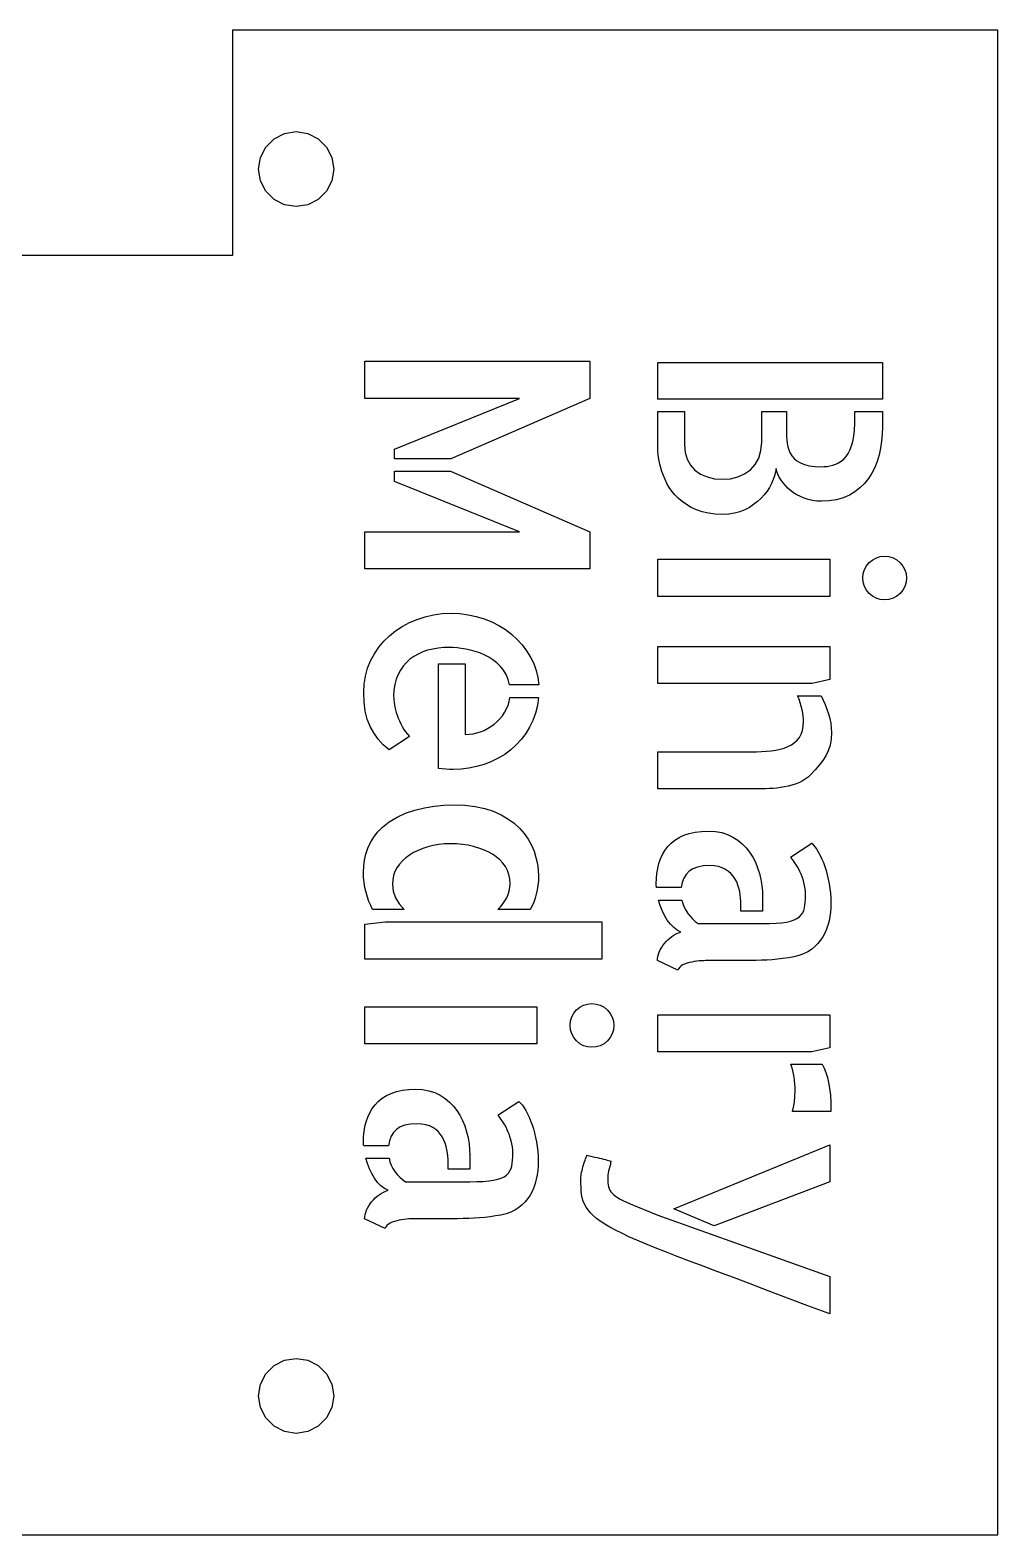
# Model space of a CAD drawing. Header units: metres. Extents: x -3 to 88.6, y -3 to 57.1.
# Drawn here: x 49.9 to 88.6, y -3 to 57.1 of the extents above; entities that cross this region are included whole.
import ezdxf

# ---------------------------------------------------------------- set-up
doc = ezdxf.new("R2010")
doc.units = ezdxf.units.M

msp = doc.modelspace()

# ---------------------------------------------------------------- linework, layer by layer
for p, q in [((88.598, 57.102), (58, 57.102)), ((58, 57.102), (58, 48.102)), ((88.598, -3), (88.598, 57.102)), ((59.6693, 52.7645), (60.0875, 52.9776)), ((60.0875, 52.9776), (60.551, 53.051)), ((60.551, 53.051), (61.0145, 52.9776)), ((61.0145, 52.9776), (61.4327, 52.7645)), ((59.1244, 52.0145), (59.3375, 52.4327)), ((59.3375, 52.4327), (59.6693, 52.7645)), ((61.4327, 52.7645), (61.7645, 52.4327)), ((61.7645, 52.4327), (61.9776, 52.0145)), ((59.051, 51.551), (59.1244, 52.0145)), ((61.9776, 52.0145), (62.051, 51.551)), ((59.1244, 51.0875), (59.051, 51.551)), ((59.3375, 50.6693), (59.1244, 51.0875)), ((61.9776, 51.0875), (61.7645, 50.6693)), ((62.051, 51.551), (61.9776, 51.0875)), ((59.6693, 50.3375), (59.3375, 50.6693)), ((61.7645, 50.6693), (61.4327, 50.3375)), ((60.0875, 50.1244), (59.6693, 50.3375)), ((60.551, 50.051), (60.0875, 50.1244)), ((61.0145, 50.1244), (60.551, 50.051)), ((61.4327, 50.3375), (61.0145, 50.1244)), ((58, 48.102), (5.55099, 48.102)), ((63.3, 42.392), (63.3, 43.879)), ((63.3, 43.879), (72.282, 43.879)), ((72.282, 43.879), (72.282, 42.392)), ((75, 42.367), (75, 43.83)), ((75, 43.83), (83.982, 43.83)), ((83.982, 43.83), (83.982, 42.367)), ((69.479, 42.392), (63.3, 42.392)), ((64.482, 40.369), (69.479, 42.392)), ((72.282, 42.392), (66.737, 39.979)), ((83.982, 42.367), (75, 42.367)), ((75, 40.454), (75, 41.868)), ((75, 41.868), (76.073, 41.868)), ((76.073, 41.868), (76.073, 40.539)), ((79.156, 40.649), (79.156, 41.868)), ((79.156, 41.868), (80.143, 41.868)), ((80.143, 41.868), (80.143, 41.283)), ((82.873, 41.392), (82.873, 41.868)), ((82.873, 41.868), (83.982, 41.868)), ((83.982, 41.868), (83.982, 41.246)), ((80.143, 41.283), (80.1437, 41.1483)), ((80.1437, 41.1483), (80.146, 41.012)), ((80.146, 41.012), (80.1497, 40.8743)), ((80.1497, 40.8743), (80.155, 40.735)), ((82.8044, 40.6752), (82.8425, 40.8868)), ((82.8425, 40.8868), (82.8654, 41.1257)), ((82.8654, 41.1257), (82.873, 41.392)), ((83.9736, 40.9618), (83.9485, 40.6823)), ((83.982, 41.246), (83.9736, 40.9618)), ((64.482, 39.979), (64.482, 40.369)), ((75.0011, 40.4076), (75, 40.454)), ((75.0045, 40.3415), (75.0011, 40.4076)), ((75.0101, 40.2556), (75.0045, 40.3415)), ((76.073, 40.539), (76.0989, 40.2336)), ((79.0432, 40.0063), (79.1278, 40.3056)), ((79.1278, 40.3056), (79.156, 40.649)), ((80.155, 40.735), (80.1682, 40.5969)), ((80.1682, 40.5969), (80.195, 40.4635)), ((80.195, 40.4635), (80.2352, 40.3349)), ((80.2352, 40.3349), (80.289, 40.211)), ((82.6107, 40.189), (82.6854, 40.33)), ((82.6854, 40.33), (82.751, 40.491)), ((82.751, 40.491), (82.8044, 40.6752)), ((83.9066, 40.4073), (83.848, 40.137)), ((83.9485, 40.6823), (83.9066, 40.4073)), ((66.737, 39.979), (64.482, 39.979)), ((75.018, 40.15), (75.0101, 40.2556)), ((75.0316, 40.0299), (75.018, 40.15)), ((75.0535, 39.9015), (75.0316, 40.0299)), ((75.0836, 39.7649), (75.0535, 39.9015)), ((75.122, 39.62), (75.0836, 39.7649)), ((76.0989, 40.2336), (76.1765, 39.9633)), ((76.1765, 39.9633), (76.3059, 39.7281)), ((76.3059, 39.7281), (76.487, 39.528)), ((78.705, 39.54), (78.9023, 39.7511)), ((78.9023, 39.7511), (79.0432, 40.0063)), ((80.289, 40.211), (80.3606, 40.0948)), ((80.3606, 40.0948), (80.4535, 39.99)), ((80.4535, 39.99), (80.5676, 39.8968)), ((80.5676, 39.8968), (80.703, 39.815)), ((80.703, 39.815), (80.8655, 39.7481)), ((80.8655, 39.7481), (81.06, 39.7003)), ((81.06, 39.7003), (81.2865, 39.6716)), ((81.2865, 39.6716), (81.545, 39.662)), ((81.6556, 39.6658), (81.7685, 39.6773)), ((81.7685, 39.6773), (81.8836, 39.6963)), ((81.8836, 39.6963), (82.001, 39.723)), ((82.001, 39.723), (82.1173, 39.7611)), ((82.1173, 39.7611), (82.2282, 39.8145)), ((82.2282, 39.8145), (82.3338, 39.8831)), ((82.3338, 39.8831), (82.434, 39.967)), ((82.434, 39.967), (82.5269, 40.068)), ((82.5269, 40.068), (82.6107, 40.189)), ((83.7711, 39.8766), (83.6742, 39.6315)), ((83.848, 40.137), (83.7711, 39.8766)), ((64.482, 39.077), (64.482, 39.479)), ((64.482, 39.479), (66.713, 39.479)), ((69.479, 37.066), (64.482, 39.077)), ((66.713, 39.479), (72.282, 37.066)), ((75.1694, 39.469), (75.122, 39.62)), ((75.2267, 39.315), (75.1694, 39.469)), ((75.2939, 39.158), (75.2267, 39.315)), ((75.371, 38.998), (75.2939, 39.158)), ((76.487, 39.528), (76.7115, 39.3679)), ((76.7115, 39.3679), (76.9712, 39.2535)), ((76.9712, 39.2535), (77.2661, 39.1849)), ((77.2661, 39.1849), (77.596, 39.162)), ((77.596, 39.162), (77.912, 39.1856)), ((77.912, 39.1856), (78.2022, 39.2565)), ((78.2022, 39.2565), (78.4666, 39.3746)), ((78.4666, 39.3746), (78.705, 39.54)), ((79.6122, 39.1478), (79.546, 38.992)), ((79.6647, 39.2993), (79.6122, 39.1478)), ((79.7037, 39.4463), (79.6647, 39.2993)), ((79.729, 39.589), (79.7037, 39.4463)), ((79.7599, 39.478), (79.729, 39.589)), ((79.8037, 39.3648), (79.7599, 39.478)), ((79.8604, 39.2495), (79.8037, 39.3648)), ((79.93, 39.132), (79.8604, 39.2495)), ((80.0109, 39.0164), (79.93, 39.132)), ((81.545, 39.662), (81.6556, 39.6658)), ((83.421, 39.187), (83.2639, 38.9903)), ((83.5576, 39.4016), (83.421, 39.187)), ((83.6742, 39.6315), (83.5576, 39.4016)), ((75.4611, 38.8396), (75.371, 38.998)), ((75.5662, 38.6873), (75.4611, 38.8396)), ((75.6866, 38.5411), (75.5662, 38.6873)), ((75.822, 38.401), (75.6866, 38.5411)), ((79.2578, 38.5407), (79.131, 38.401)), ((79.3692, 38.6858), (79.2578, 38.5407)), ((79.4653, 38.8362), (79.3692, 38.6858)), ((79.546, 38.992), (79.4653, 38.8362)), ((80.1017, 38.9078), (80.0109, 39.0164)), ((80.2024, 38.8059), (80.1017, 38.9078)), ((80.313, 38.711), (80.2024, 38.8059)), ((80.4339, 38.6234), (80.313, 38.711)), ((80.5647, 38.5435), (80.4339, 38.6234)), ((80.7054, 38.4714), (80.5647, 38.5435)), ((80.856, 38.407), (80.7054, 38.4714)), ((82.66, 38.529), (82.4144, 38.4223)), ((82.8834, 38.6613), (82.66, 38.529)), ((83.0847, 38.815), (82.8834, 38.6613)), ((83.2639, 38.9903), (83.0847, 38.815)), ((75.975, 38.2693), (75.822, 38.401)), ((76.147, 38.1493), (75.975, 38.2693)), ((76.338, 38.0408), (76.147, 38.1493)), ((76.548, 37.944), (76.338, 38.0408)), ((76.7781, 37.864), (76.548, 37.944)), ((78.479, 37.944), (78.2802, 37.864)), ((78.6637, 38.0408), (78.479, 37.944)), ((78.834, 38.1493), (78.6637, 38.0408)), ((78.9897, 38.2693), (78.834, 38.1493)), ((79.131, 38.401), (78.9897, 38.2693)), ((81.0157, 38.3536), (80.856, 38.407)), ((81.1837, 38.3155), (81.0157, 38.3536)), ((81.3602, 38.2926), (81.1837, 38.3155)), ((81.545, 38.285), (81.3602, 38.2926)), ((81.8569, 38.3003), (81.545, 38.285)), ((82.1467, 38.346), (81.8569, 38.3003)), ((82.4144, 38.4223), (82.1467, 38.346)), ((77.0295, 37.8068), (76.7781, 37.864)), ((77.3021, 37.7724), (77.0295, 37.8068)), ((77.596, 37.761), (77.3021, 37.7724)), ((77.8387, 37.7724), (77.596, 37.761)), ((78.0667, 37.8068), (77.8387, 37.7724)), ((78.2802, 37.864), (78.0667, 37.8068)), ((63.3, 35.579), (63.3, 37.066)), ((63.3, 37.066), (69.479, 37.066)), ((72.282, 37.066), (72.282, 35.579)), ((83.7385, 36.0245), (83.8971, 36.0714)), ((83.8971, 36.0714), (84.068, 36.087)), ((84.068, 36.087), (84.2437, 36.071)), ((84.2437, 36.071), (84.4057, 36.023)), ((72.282, 35.579), (63.3, 35.579)), ((75, 34.478), (75, 35.965)), ((75, 35.965), (81.874, 35.965)), ((81.874, 35.965), (81.874, 34.478)), ((83.218, 35.3973), (83.266, 35.5582)), ((83.266, 35.5582), (83.346, 35.7048)), ((83.346, 35.7048), (83.458, 35.837)), ((83.458, 35.837), (83.5921, 35.9464)), ((83.5921, 35.9464), (83.7385, 36.0245)), ((84.4057, 36.023), (84.5542, 35.943)), ((84.5542, 35.943), (84.689, 35.831)), ((84.689, 35.831), (84.801, 35.6969)), ((84.801, 35.6969), (84.881, 35.5507)), ((84.881, 35.5507), (84.929, 35.3924)), ((83.202, 35.222), (83.218, 35.3973)), ((83.2176, 35.0459), (83.202, 35.222)), ((83.2645, 34.8835), (83.2176, 35.0459)), ((83.3426, 34.7349), (83.2645, 34.8835)), ((84.881, 34.8835), (84.801, 34.7349)), ((84.929, 35.0459), (84.881, 34.8835)), ((84.929, 35.3924), (84.945, 35.222)), ((84.945, 35.222), (84.929, 35.0459)), ((81.874, 34.478), (75, 34.478)), ((83.452, 34.6), (83.3426, 34.7349)), ((83.5842, 34.488), (83.452, 34.6)), ((83.731, 34.408), (83.5842, 34.488)), ((83.8922, 34.36), (83.731, 34.408)), ((84.068, 34.344), (83.8922, 34.36)), ((84.2437, 34.36), (84.068, 34.344)), ((84.4057, 34.408), (84.2437, 34.36)), ((84.5542, 34.488), (84.4057, 34.408)), ((84.689, 34.6), (84.5542, 34.488)), ((84.801, 34.7349), (84.689, 34.6)), ((65.384, 33.5675), (65.7071, 33.6738)), ((65.7071, 33.6738), (66.0423, 33.7497)), ((66.0423, 33.7497), (66.3896, 33.7953)), ((66.3896, 33.7953), (66.749, 33.8105)), ((66.749, 33.8105), (67.0919, 33.7964)), ((67.0919, 33.7964), (67.4255, 33.7542)), ((67.4255, 33.7542), (67.7499, 33.6839)), ((67.7499, 33.6839), (68.065, 33.5855)), ((64.275, 32.9095), (64.5224, 33.1059)), ((64.5224, 33.1059), (64.7897, 33.281)), ((64.7897, 33.281), (65.0769, 33.4349)), ((65.0769, 33.4349), (65.384, 33.5675)), ((68.065, 33.5855), (68.3664, 33.4627)), ((68.3664, 33.4627), (68.6487, 33.3192)), ((68.6487, 33.3192), (68.9119, 33.1552)), ((68.9119, 33.1552), (69.156, 32.9705)), ((63.85, 32.452), (64.05, 32.6914)), ((64.05, 32.6914), (64.275, 32.9095)), ((69.156, 32.9705), (69.3794, 32.7675)), ((69.3794, 32.7675), (69.5807, 32.5485)), ((69.5807, 32.5485), (69.7599, 32.3135)), ((75, 31.0092), (75, 32.4842)), ((75, 32.4842), (81.874, 32.4842)), ((81.874, 32.4842), (81.874, 31.1682)), ((63.4051, 31.6117), (63.525, 31.9095)), ((63.525, 31.9095), (63.675, 32.1914)), ((63.675, 32.1914), (63.85, 32.452)), ((65.097, 31.9705), (64.9556, 31.8413)), ((65.2533, 32.0845), (65.097, 31.9705)), ((65.4232, 32.1825), (65.2533, 32.0845)), ((65.6068, 32.2645), (65.4232, 32.1825)), ((65.804, 32.3305), (65.6068, 32.2645)), ((66.0126, 32.3808), (65.804, 32.3305)), ((66.2295, 32.4167), (66.0126, 32.3808)), ((66.4546, 32.4383), (66.2295, 32.4167)), ((66.688, 32.4455), (66.4546, 32.4383)), ((66.8289, 32.4413), (66.688, 32.4455)), ((66.9835, 32.4287), (66.8289, 32.4413)), ((67.1519, 32.4078), (66.9835, 32.4287)), ((67.334, 32.3785), (67.1519, 32.4078)), ((67.5218, 32.3389), (67.334, 32.3785)), ((67.7072, 32.2872), (67.5218, 32.3389)), ((67.8903, 32.2234), (67.7072, 32.2872)), ((68.071, 32.1475), (67.8903, 32.2234)), ((68.246, 32.0571), (68.071, 32.1475)), ((68.411, 31.9507), (68.246, 32.0571)), ((68.566, 31.8286), (68.411, 31.9507)), ((69.7599, 32.3135), (69.917, 32.0625)), ((69.917, 32.0625), (70.0475, 31.7985)), ((63.2681, 30.9842), (63.3195, 31.3032)), ((63.3195, 31.3032), (63.4051, 31.6117)), ((64.622, 31.3675), (64.545, 31.178)), ((64.7181, 31.5398), (64.622, 31.3675)), ((64.8292, 31.6977), (64.7181, 31.5398)), ((64.9556, 31.8413), (64.8292, 31.6977)), ((66.237, 27.6075), (66.237, 31.7875)), ((66.237, 31.7875), (67.31, 31.7875)), ((67.31, 31.7875), (67.31, 28.9725)), ((68.711, 31.6905), (68.566, 31.8286)), ((68.8392, 31.5341), (68.711, 31.6905)), ((68.943, 31.358), (68.8392, 31.5341)), ((69.0222, 31.1621), (68.943, 31.358)), ((70.0475, 31.7985), (70.146, 31.5245)), ((70.146, 31.5245), (70.2125, 31.2405)), ((63.251, 30.6545), (63.2681, 30.9842)), ((63.267, 30.2583), (63.251, 30.6545)), ((64.457, 30.742), (64.446, 30.4955)), ((64.49, 30.9695), (64.457, 30.742)), ((64.545, 31.178), (64.49, 30.9695)), ((69.077, 30.9465), (69.0222, 31.1621)), ((70.247, 30.9465), (69.077, 30.9465)), ((70.2125, 31.2405), (70.247, 30.9465)), ((81.179, 31.0092), (75, 31.0092)), ((81.874, 31.1682), (81.179, 31.0092)), ((63.315, 29.8987), (63.267, 30.2583)), ((64.446, 30.4955), (64.4479, 30.4243)), ((64.4479, 30.4243), (64.4535, 30.3447)), ((64.4535, 30.3447), (64.4629, 30.2568)), ((64.4629, 30.2568), (64.476, 30.1605)), ((64.476, 30.1605), (64.4945, 30.0585)), ((64.4945, 30.0585), (64.519, 29.9535)), ((68.9591, 29.9883), (69.0192, 30.1337)), ((69.0192, 30.1337), (69.0626, 30.2868)), ((69.0626, 30.2868), (69.089, 30.4475)), ((69.089, 30.4475), (70.235, 30.4475)), ((70.19, 30.1265), (70.116, 29.8215)), ((70.235, 30.4475), (70.19, 30.1265)), ((80.6508, 30.3741), (80.594, 30.5092)), ((80.594, 30.5092), (81.533, 30.5092)), ((80.6992, 30.2367), (80.6508, 30.3741)), ((80.7393, 30.0971), (80.6992, 30.2367)), ((80.771, 29.9552), (80.7393, 30.0971)), ((81.533, 30.5092), (81.615, 30.3414)), ((81.615, 30.3414), (81.691, 30.1667)), ((81.691, 30.1667), (81.761, 29.9854)), ((63.395, 29.5758), (63.315, 29.8987)), ((63.507, 29.2895), (63.395, 29.5758)), ((64.519, 29.9535), (64.5495, 29.8455)), ((64.5495, 29.8455), (64.586, 29.7345)), ((64.586, 29.7345), (64.6282, 29.6216)), ((64.6282, 29.6216), (64.6758, 29.5087)), ((64.6758, 29.5087), (64.7287, 29.396)), ((68.461, 29.3805), (68.5811, 29.4852)), ((68.5811, 29.4852), (68.6912, 29.5985)), ((68.6912, 29.5985), (68.7916, 29.7202)), ((68.7916, 29.7202), (68.882, 29.8505)), ((68.882, 29.8505), (68.9591, 29.9883)), ((70.013, 29.5325), (69.881, 29.2595)), ((70.116, 29.8215), (70.013, 29.5325)), ((80.7951, 29.8194), (80.771, 29.9552)), ((80.8122, 29.698), (80.7951, 29.8194)), ((80.8226, 29.5909), (80.8122, 29.698)), ((80.8157, 29.3026), (80.826, 29.4982)), ((80.826, 29.4982), (80.8226, 29.5909)), ((81.761, 29.9854), (81.825, 29.7972)), ((81.825, 29.7972), (81.8784, 29.6064)), ((81.8784, 29.6064), (81.9165, 29.4177)), ((63.6502, 29.0298), (63.507, 29.2895)), ((63.824, 28.7867), (63.6502, 29.0298)), ((65.079, 28.8875), (64.263, 28.3505)), ((64.7287, 29.396), (64.787, 29.2835)), ((64.787, 29.2835), (64.851, 29.174)), ((64.851, 29.174), (64.921, 29.0715)), ((64.921, 29.0715), (64.997, 28.976)), ((64.997, 28.976), (65.079, 28.8875)), ((67.31, 28.9725), (67.4669, 28.979)), ((67.4669, 28.979), (67.6207, 28.9985)), ((67.6207, 28.9985), (67.7714, 29.031)), ((67.7714, 29.031), (67.919, 29.0765)), ((67.919, 29.0765), (68.0627, 29.1341)), ((68.0627, 29.1341), (68.201, 29.204)), ((68.201, 29.204), (68.3337, 29.2861)), ((68.3337, 29.2861), (68.461, 29.3805)), ((69.7243, 29.0036), (69.5462, 28.767)), ((69.881, 29.2595), (69.7243, 29.0036)), ((80.5709, 28.7424), (80.661, 28.8522)), ((80.661, 28.8522), (80.7332, 28.9796)), ((80.7332, 28.9796), (80.7847, 29.1297)), ((80.7847, 29.1297), (80.8157, 29.3026)), ((81.9165, 29.4177), (81.9394, 29.2314)), ((81.947, 29.0472), (81.9329, 28.7839)), ((81.9394, 29.2314), (81.947, 29.0472)), ((64.0282, 28.5603), (63.824, 28.7867)), ((64.263, 28.3505), (64.0282, 28.5603)), ((69.126, 28.3515), (68.8861, 28.1736)), ((69.3468, 28.5496), (69.126, 28.3515)), ((69.5462, 28.767), (69.3468, 28.5496)), ((75, 26.7922), (75, 28.2792)), ((75, 28.2792), (78.742, 28.2792)), ((78.742, 28.2792), (78.9467, 28.2815)), ((78.9467, 28.2815), (79.147, 28.2885)), ((79.147, 28.2885), (79.3427, 28.3)), ((79.3427, 28.3), (79.534, 28.3162)), ((79.534, 28.3162), (79.7176, 28.3404)), ((79.7176, 28.3404), (79.8905, 28.3767)), ((79.8905, 28.3767), (80.0526, 28.4254)), ((80.0526, 28.4254), (80.204, 28.4862)), ((80.204, 28.4862), (80.3424, 28.5594)), ((80.3424, 28.5594), (80.4647, 28.6447)), ((80.4647, 28.6447), (80.5709, 28.7424)), ((81.8199, 28.3209), (81.721, 28.1212)), ((81.8905, 28.5417), (81.8199, 28.3209)), ((81.9329, 28.7839), (81.8905, 28.5417)), ((67.7634, 27.6841), (67.4557, 27.621)), ((68.065, 27.7725), (67.7634, 27.6841)), ((68.3556, 27.884), (68.065, 27.7725)), ((68.6292, 28.0177), (68.3556, 27.884)), ((68.8861, 28.1736), (68.6292, 28.0177)), ((81.4577, 27.7432), (81.2974, 27.5542)), ((81.5989, 27.9322), (81.4577, 27.7432)), ((81.721, 28.1212), (81.5989, 27.9322)), ((66.3834, 27.5913), (66.237, 27.6075)), ((66.5297, 27.5797), (66.3834, 27.5913)), ((66.6759, 27.5728), (66.5297, 27.5797)), ((66.822, 27.5705), (66.6759, 27.5728)), ((67.1419, 27.5831), (66.822, 27.5705)), ((67.4557, 27.621), (67.1419, 27.5831)), ((80.7698, 27.1059), (80.637, 27.0422)), ((80.8942, 27.181), (80.7698, 27.1059)), ((81.0103, 27.2674), (80.8942, 27.181)), ((81.118, 27.3652), (81.0103, 27.2674)), ((81.2974, 27.5542), (81.118, 27.3652)), ((78.863, 26.7922), (75, 26.7922)), ((79.0102, 26.793), (78.863, 26.7922)), ((79.1587, 26.7955), (79.0102, 26.793)), ((79.3087, 26.7995), (79.1587, 26.7955)), ((79.46, 26.8052), (79.3087, 26.7995)), ((79.6121, 26.8139), (79.46, 26.8052)), ((79.7635, 26.828), (79.6121, 26.8139)), ((79.9141, 26.8474), (79.7635, 26.828)), ((80.064, 26.8722), (79.9141, 26.8474)), ((80.2119, 26.9031), (80.064, 26.8722)), ((80.3567, 26.9417), (80.2119, 26.9031)), ((80.4984, 26.9881), (80.3567, 26.9417)), ((80.637, 27.0422), (80.4984, 26.9881)), ((64.9216, 25.8203), (65.293, 25.9454)), ((65.293, 25.9454), (65.6796, 26.0413)), ((65.6796, 26.0413), (66.0652, 26.1097)), ((66.0652, 26.1097), (66.4501, 26.1508)), ((66.4501, 26.1508), (66.834, 26.1644)), ((66.834, 26.1644), (67.2904, 26.1481)), ((67.2904, 26.1481), (67.7087, 26.0989)), ((67.7087, 26.0989), (68.0889, 26.0171)), ((68.0889, 26.0171), (68.431, 25.9025)), ((68.431, 25.9025), (68.7387, 25.7619)), ((63.8081, 25.073), (63.995, 25.2625)), ((63.995, 25.2625), (64.2726, 25.4788)), ((64.2726, 25.4788), (64.5815, 25.6647)), ((64.5815, 25.6647), (64.9216, 25.8203)), ((68.7387, 25.7619), (69.016, 25.6024)), ((69.016, 25.6024), (69.2627, 25.424)), ((69.2627, 25.424), (69.479, 25.2264)), ((63.416, 24.4274), (63.5186, 24.6555)), ((63.5186, 24.6555), (63.6492, 24.8707)), ((63.6492, 24.8707), (63.8081, 25.073)), ((69.479, 25.2264), (69.6659, 25.0133)), ((69.6659, 25.0133), (69.8248, 24.7887)), ((69.8248, 24.7887), (69.9554, 24.5528)), ((75.5339, 24.6267), (75.6855, 24.7489)), ((75.6855, 24.7489), (75.8569, 24.8552)), ((75.8569, 24.8552), (76.048, 24.9456)), ((76.048, 24.9456), (76.2604, 25.0174)), ((76.2604, 25.0174), (76.4957, 25.0686)), ((76.4957, 25.0686), (76.7539, 25.0994)), ((76.7539, 25.0994), (77.035, 25.1096)), ((77.035, 25.1096), (77.3059, 25.0947)), ((77.3059, 25.0947), (77.5577, 25.0501)), ((77.5577, 25.0501), (77.7904, 24.9757)), ((77.7904, 24.9757), (78.004, 24.8716)), ((78.004, 24.8716), (78.1993, 24.7443)), ((78.1993, 24.7443), (78.3762, 24.6004)), ((63.2833, 23.9537), (63.3386, 24.1918)), ((63.3386, 24.1918), (63.416, 24.4274)), ((64.9293, 24.0438), (64.7962, 23.9229)), ((65.079, 24.1534), (64.9293, 24.0438)), ((65.2439, 24.2516), (65.079, 24.1534)), ((65.4218, 24.3392), (65.2439, 24.2516)), ((65.6124, 24.4161), (65.4218, 24.3392)), ((65.816, 24.4825), (65.6124, 24.4161)), ((66.0307, 24.5358), (65.816, 24.4825)), ((66.2537, 24.5739), (66.0307, 24.5358)), ((66.4852, 24.5968), (66.2537, 24.5739)), ((66.725, 24.6044), (66.4852, 24.5968)), ((66.9647, 24.5976), (66.725, 24.6044)), ((67.1967, 24.577), (66.9647, 24.5976)), ((67.4212, 24.5426), (67.1967, 24.577)), ((67.638, 24.4944), (67.4212, 24.5426)), ((67.8454, 24.4338), (67.638, 24.4944)), ((68.0405, 24.3617), (67.8454, 24.4338)), ((68.2234, 24.2783), (68.0405, 24.3617)), ((68.394, 24.1834), (68.2234, 24.2783)), ((68.5497, 24.0773), (68.394, 24.1834)), ((68.688, 23.9597), (68.5497, 24.0773)), ((69.9554, 24.5528), (70.058, 24.3055)), ((70.058, 24.3055), (70.1354, 24.0536)), ((70.1354, 24.0536), (70.1908, 23.8042)), ((75.1114, 23.9979), (75.1915, 24.1729)), ((75.1915, 24.1729), (75.2884, 24.3364)), ((75.2884, 24.3364), (75.402, 24.4886)), ((75.402, 24.4886), (75.5339, 24.6267)), ((78.3762, 24.6004), (78.5348, 24.4398)), ((78.5348, 24.4398), (78.675, 24.2626)), ((78.675, 24.2626), (78.7976, 24.0702)), ((78.7976, 24.0702), (78.9035, 23.8649)), ((80.314, 24.0736), (81.155, 24.6216)), ((80.3475, 24.0322), (80.314, 24.0736)), ((81.155, 24.6216), (81.2224, 24.5531)), ((81.2224, 24.5531), (81.2905, 24.4694)), ((81.2905, 24.4694), (81.3594, 24.3706)), ((81.3594, 24.3706), (81.429, 24.2566)), ((81.429, 24.2566), (81.4971, 24.1301)), ((81.4971, 24.1301), (81.5612, 23.9944)), ((63.239, 23.4704), (63.2501, 23.7133)), ((63.2455, 23.2601), (63.239, 23.4704)), ((63.2501, 23.7133), (63.2833, 23.9537)), ((64.4999, 23.4946), (64.4427, 23.3349)), ((64.58, 23.6474), (64.4999, 23.4946)), ((64.6798, 23.7908), (64.58, 23.6474)), ((64.7962, 23.9229), (64.6798, 23.7908)), ((68.8087, 23.8308), (68.688, 23.9597)), ((68.912, 23.6904), (68.8087, 23.8308)), ((68.9947, 23.5386), (68.912, 23.6904)), ((69.0537, 23.3762), (68.9947, 23.5386)), ((70.1908, 23.8042), (70.2239, 23.5571)), ((70.2239, 23.5571), (70.235, 23.3124)), ((74.9663, 23.4199), (75.0003, 23.6177)), ((75.0003, 23.6177), (75.048, 23.8116)), ((75.048, 23.8116), (75.1114, 23.9979)), ((76.255, 23.5066), (76.1347, 23.3815)), ((76.4066, 23.6051), (76.255, 23.5066)), ((76.5932, 23.6754), (76.4066, 23.6051)), ((76.815, 23.7176), (76.5932, 23.6754)), ((77.072, 23.7316), (76.815, 23.7176)), ((77.2582, 23.7221), (77.072, 23.7316)), ((77.427, 23.6936), (77.2582, 23.7221)), ((77.5782, 23.6461), (77.427, 23.6936)), ((77.712, 23.5796), (77.5782, 23.6461)), ((77.8297, 23.4987), (77.712, 23.5796)), ((77.933, 23.4079), (77.8297, 23.4987)), ((78.9035, 23.8649), (78.9926, 23.6467)), ((78.9926, 23.6467), (79.065, 23.4156)), ((80.387, 23.9809), (80.3475, 24.0322)), ((80.4325, 23.9197), (80.387, 23.9809)), ((80.484, 23.8486), (80.4325, 23.9197)), ((80.5378, 23.7691), (80.484, 23.8486)), ((80.5892, 23.6836), (80.5378, 23.7691)), ((80.6383, 23.5921), (80.5892, 23.6836)), ((80.685, 23.4946), (80.6383, 23.5921)), ((80.7294, 23.3918), (80.685, 23.4946)), ((81.5612, 23.9944), (81.6216, 23.8495)), ((81.6216, 23.8495), (81.678, 23.6956)), ((81.678, 23.6956), (81.7303, 23.5337)), ((81.7303, 23.5337), (81.7772, 23.3651)), ((63.2648, 23.0549), (63.2455, 23.2601)), ((63.297, 22.8551), (63.2648, 23.0549)), ((63.342, 22.6604), (63.297, 22.8551)), ((64.4084, 23.1686), (64.397, 22.9954)), ((64.397, 22.9954), (64.4267, 22.7083)), ((64.4427, 23.3349), (64.4084, 23.1686)), ((69.0892, 23.2031), (69.0537, 23.3762)), ((69.0675, 22.7177), (69.0926, 22.8648)), ((69.101, 23.0194), (69.0892, 23.2031)), ((69.0926, 22.8648), (69.101, 23.0194)), ((70.2135, 22.9437), (70.1866, 22.7663)), ((70.2296, 23.1258), (70.2135, 22.9437)), ((70.235, 23.3124), (70.2296, 23.1258)), ((74.939, 23.0126), (74.9458, 23.2182)), ((74.9398, 22.9619), (74.939, 23.0126)), ((74.942, 22.9186), (74.9398, 22.9619)), ((74.9458, 22.8829), (74.942, 22.9186)), ((74.9458, 23.2182), (74.9663, 23.4199)), ((74.951, 22.8546), (74.9458, 22.8829)), ((75.938, 22.8546), (74.951, 22.8546)), ((75.9762, 23.0555), (75.938, 22.8546)), ((76.0417, 23.2311), (75.9762, 23.0555)), ((76.1347, 23.3815), (76.0417, 23.2311)), ((78.0217, 23.3072), (77.933, 23.4079)), ((78.096, 23.1966), (78.0217, 23.3072)), ((78.1576, 23.0784), (78.096, 23.1966)), ((78.2085, 22.9556), (78.1576, 23.0784)), ((78.2486, 22.8284), (78.2085, 22.9556)), ((79.065, 23.4156), (79.121, 23.1769)), ((79.121, 23.1769), (79.161, 22.9369)), ((79.161, 22.9369), (79.185, 22.6954)), ((80.7707, 23.2844), (80.7294, 23.3918)), ((80.8089, 23.1723), (80.7707, 23.2844)), ((80.844, 23.0556), (80.8089, 23.1723)), ((80.8733, 22.9347), (80.844, 23.0556)), ((80.8942, 22.8101), (80.8733, 22.9347)), ((81.7772, 23.3651), (81.8188, 23.1897)), ((81.8188, 23.1897), (81.855, 23.0076)), ((81.855, 23.0076), (81.8847, 22.8197)), ((63.3974, 22.4741), (63.342, 22.6604)), ((63.4597, 22.2992), (63.3974, 22.4741)), ((63.5289, 22.1356), (63.4597, 22.2992)), ((64.4267, 22.7083), (64.5157, 22.4439)), ((64.5157, 22.4439), (64.6642, 22.2023)), ((68.8118, 22.2027), (68.8947, 22.3215)), ((68.8947, 22.3215), (68.967, 22.4464)), ((68.967, 22.4464), (69.0256, 22.5783)), ((69.0256, 22.5783), (69.0675, 22.7177)), ((70.0457, 22.2699), (69.9804, 22.1221)), ((70.1019, 22.4271), (70.0457, 22.2699)), ((70.149, 22.5934), (70.1019, 22.4271)), ((70.1866, 22.7663), (70.149, 22.5934)), ((75.0995, 22.1405), (75.037, 22.3546)), ((75.037, 22.3546), (75.963, 22.3546)), ((75.963, 22.3546), (76.0007, 22.212)), ((78.278, 22.6966), (78.2486, 22.8284)), ((78.2994, 22.5637), (78.278, 22.6966)), ((78.3147, 22.4341), (78.2994, 22.5637)), ((78.3239, 22.3077), (78.3147, 22.4341)), ((78.327, 22.1846), (78.3239, 22.3077)), ((79.185, 22.6954), (79.193, 22.4526)), ((79.193, 22.4526), (79.193, 21.9166)), ((80.8868, 22.1561), (80.9002, 22.2774)), ((80.9068, 22.6817), (80.8942, 22.8101)), ((80.9002, 22.2774), (80.9083, 22.4086)), ((80.911, 22.5496), (80.9068, 22.6817)), ((80.9083, 22.4086), (80.911, 22.5496)), ((81.8847, 22.8197), (81.906, 22.6279)), ((81.906, 22.6279), (81.9187, 22.4322)), ((81.9187, 22.4322), (81.923, 22.2326)), ((63.605, 21.9834), (63.5289, 22.1356)), ((64.872, 21.9834), (63.605, 21.9834)), ((64.6642, 22.2023), (64.872, 21.9834)), ((68.614, 21.9834), (68.7182, 22.09)), ((69.906, 21.9834), (68.614, 21.9834)), ((68.7182, 22.09), (68.8118, 22.2027)), ((69.9804, 22.1221), (69.906, 21.9834)), ((75.1782, 21.9361), (75.0995, 22.1405)), ((75.2731, 21.7415), (75.1782, 21.9361)), ((75.384, 21.5566), (75.2731, 21.7415)), ((76.0007, 22.212), (76.0527, 22.0761)), ((76.0527, 22.0761), (76.1192, 21.947)), ((76.1192, 21.947), (76.2, 21.8246)), ((76.2, 21.8246), (76.2927, 21.7099)), ((76.2927, 21.7099), (76.3937, 21.6036)), ((78.327, 21.9166), (78.327, 22.1846)), ((79.193, 21.9166), (78.327, 21.9166)), ((80.5671, 21.6169), (80.661, 21.6846)), ((80.661, 21.6846), (80.7358, 21.7619)), ((80.7358, 21.7619), (80.7952, 21.8476)), ((80.7952, 21.8476), (80.8393, 21.9419)), ((80.8393, 21.9419), (80.868, 22.0446)), ((80.868, 22.0446), (80.8868, 22.1561)), ((81.8814, 21.6952), (81.849, 21.5206)), ((81.9045, 21.8721), (81.8814, 21.6952)), ((81.9184, 22.0512), (81.9045, 21.8721)), ((81.923, 22.2326), (81.9184, 22.0512)), ((63.3, 21.3984), (64.117, 21.4845)), ((63.3, 19.9975), (63.3, 21.3984)), ((64.117, 21.4845), (72.77, 21.4845)), ((72.77, 21.4845), (72.77, 19.9975)), ((75.5071, 21.3916), (75.384, 21.5566)), ((75.6385, 21.2564), (75.5071, 21.3916)), ((75.7781, 21.1511), (75.6385, 21.2564)), ((75.7385, 21.0009), (75.8304, 21.0417)), ((75.926, 21.0756), (75.7781, 21.1511)), ((75.8304, 21.0417), (75.926, 21.0756)), ((76.3937, 21.6036), (76.5032, 21.5059)), ((76.5032, 21.5059), (76.621, 21.4166)), ((76.621, 21.4166), (79.193, 21.4166)), ((79.193, 21.4166), (79.4762, 21.4204)), ((79.4762, 21.4204), (79.729, 21.4319)), ((79.729, 21.4319), (79.9512, 21.4509)), ((79.9512, 21.4509), (80.143, 21.4776)), ((80.143, 21.4776), (80.3081, 21.5134)), ((80.3081, 21.5134), (80.4495, 21.5599)), ((80.4495, 21.5599), (80.5671, 21.6169)), ((81.7515, 21.1881), (81.6844, 21.0335)), ((81.8064, 21.3505), (81.7515, 21.1881)), ((81.849, 21.5206), (81.8064, 21.3505)), ((75.1013, 20.3649), (75.1492, 20.4509)), ((75.1492, 20.4509), (75.2048, 20.5354)), ((75.2048, 20.5354), (75.268, 20.6186)), ((75.268, 20.6186), (75.3369, 20.6976)), ((75.3369, 20.6976), (75.4095, 20.7706)), ((75.4095, 20.7706), (75.4859, 20.8376)), ((75.4859, 20.8376), (75.566, 20.8986)), ((75.566, 20.8986), (75.6504, 20.9532)), ((75.6504, 20.9532), (75.7385, 21.0009)), ((81.2842, 20.4977), (81.148, 20.3866)), ((81.4057, 20.6181), (81.2842, 20.4977)), ((81.5127, 20.7477), (81.4057, 20.6181)), ((81.605, 20.8866), (81.5127, 20.7477)), ((81.6844, 21.0335), (81.605, 20.8866)), ((72.77, 19.9975), (63.3, 19.9975)), ((74.988, 19.9416), (74.9926, 20.0222)), ((75.804, 19.5516), (74.988, 19.9416)), ((74.9926, 20.0222), (75.0062, 20.1051)), ((75.0062, 20.1051), (75.0291, 20.1902)), ((75.0291, 20.1902), (75.061, 20.2776)), ((75.061, 20.2776), (75.1013, 20.3649)), ((76.179, 19.8341), (76.0927, 19.8025)), ((76.2697, 19.8605), (76.179, 19.8341)), ((76.365, 19.8816), (76.2697, 19.8605)), ((76.4621, 19.8981), (76.365, 19.8816)), ((76.5585, 19.9116), (76.4621, 19.8981)), ((76.6541, 19.9221), (76.5585, 19.9116)), ((76.749, 19.9296), (76.6541, 19.9221)), ((76.8377, 19.9349), (76.749, 19.9296)), ((76.915, 19.9386), (76.8377, 19.9349)), ((76.9807, 19.9409), (76.915, 19.9386)), ((77.035, 19.9416), (76.9807, 19.9409)), ((78.717, 19.9416), (77.035, 19.9416)), ((78.9308, 19.9436), (78.717, 19.9416)), ((79.1452, 19.9494), (78.9308, 19.9436)), ((79.3603, 19.9591), (79.1452, 19.9494)), ((79.576, 19.9726), (79.3603, 19.9591)), ((79.7921, 19.9911), (79.576, 19.9726)), ((80.0075, 20.0164), (79.7921, 19.9911)), ((80.2221, 20.0486), (80.0075, 20.0164)), ((80.436, 20.0876), (80.2221, 20.0486)), ((80.6402, 20.1385), (80.436, 20.0876)), ((80.827, 20.2054), (80.6402, 20.1385)), ((80.9962, 20.2881), (80.827, 20.2054)), ((81.148, 20.3866), (80.9962, 20.2881)), ((75.8353, 19.6152), (75.804, 19.5516)), ((75.8802, 19.6721), (75.8353, 19.6152)), ((75.9388, 19.7222), (75.8802, 19.6721)), ((76.011, 19.7656), (75.9388, 19.7222)), ((76.0927, 19.8025), (76.011, 19.7656)), ((63.3, 16.6088), (63.3, 18.0958)), ((63.3, 18.0958), (70.174, 18.0958)), ((70.174, 18.0958), (70.174, 16.6088)), ((71.758, 17.9678), (71.8921, 18.0772)), ((71.8921, 18.0772), (72.0385, 18.1553)), ((72.0385, 18.1553), (72.1971, 18.2022)), ((72.1971, 18.2022), (72.368, 18.2178)), ((72.368, 18.2178), (72.5437, 18.2018)), ((72.5437, 18.2018), (72.7057, 18.1538)), ((72.7057, 18.1538), (72.8542, 18.0738)), ((72.8542, 18.0738), (72.989, 17.9618)), ((71.502, 17.3528), (71.518, 17.5282)), ((71.518, 17.5282), (71.566, 17.6891)), ((71.566, 17.6891), (71.646, 17.8357)), ((71.646, 17.8357), (71.758, 17.9678)), ((72.989, 17.9618), (73.101, 17.8278)), ((73.101, 17.8278), (73.181, 17.6816)), ((73.181, 17.6816), (73.229, 17.5233)), ((73.229, 17.5233), (73.245, 17.3528)), ((75, 16.2993), (75, 17.7743)), ((75, 17.7743), (81.874, 17.7743)), ((81.874, 17.7743), (81.874, 16.4583)), ((71.5176, 17.1767), (71.502, 17.3528)), ((71.5645, 17.0143), (71.5176, 17.1767)), ((71.6426, 16.8657), (71.5645, 17.0143)), ((71.752, 16.7309), (71.6426, 16.8657)), ((73.101, 16.8657), (72.989, 16.7309)), ((73.181, 17.0143), (73.101, 16.8657)), ((73.229, 17.1767), (73.181, 17.0143)), ((73.245, 17.3528), (73.229, 17.1767)), ((70.174, 16.6088), (63.3, 16.6088)), ((71.8842, 16.6189), (71.752, 16.7309)), ((72.031, 16.5388), (71.8842, 16.6189)), ((72.1922, 16.4908), (72.031, 16.5388)), ((72.368, 16.4748), (72.1922, 16.4908)), ((72.5437, 16.4908), (72.368, 16.4748)), ((72.7057, 16.5388), (72.5437, 16.4908)), ((72.8542, 16.6189), (72.7057, 16.5388)), ((72.989, 16.7309), (72.8542, 16.6189)), ((81.167, 16.2993), (75, 16.2993)), ((81.874, 16.4583), (81.167, 16.2993)), ((80.3659, 15.6758), (80.326, 15.7993)), ((80.326, 15.7993), (81.569, 15.7993)), ((80.4005, 15.5485), (80.3659, 15.6758)), ((81.569, 15.7993), (81.6495, 15.6396)), ((81.6495, 15.6396), (81.72, 15.4648)), ((80.4299, 15.4173), (80.4005, 15.5485)), ((80.454, 15.2823), (80.4299, 15.4173)), ((80.4728, 15.1452), (80.454, 15.2823)), ((80.4862, 15.009), (80.4728, 15.1452)), ((81.72, 15.4648), (81.7805, 15.2746)), ((81.7805, 15.2746), (81.831, 15.0693)), ((81.831, 15.0693), (81.8712, 14.8367)), ((63.8339, 14.3152), (63.9855, 14.4373)), ((63.9855, 14.4373), (64.1569, 14.5437)), ((64.1569, 14.5437), (64.348, 14.6341)), ((64.348, 14.6341), (64.5604, 14.7058)), ((64.5604, 14.7058), (64.7957, 14.7571)), ((64.7957, 14.7571), (65.0539, 14.7878)), ((65.0539, 14.7878), (65.335, 14.7981)), ((65.335, 14.7981), (65.6059, 14.7832)), ((65.6059, 14.7832), (65.8577, 14.7386)), ((65.8577, 14.7386), (66.0904, 14.6642)), ((66.0904, 14.6642), (66.304, 14.5601)), ((66.304, 14.5601), (66.4993, 14.4328)), ((66.4993, 14.4328), (66.6762, 14.2888)), ((80.463, 14.2885), (80.4852, 14.5048)), ((80.4852, 14.5048), (80.497, 14.7393)), ((80.4943, 14.8737), (80.4862, 15.009)), ((80.497, 14.7393), (80.4943, 14.8737)), ((81.8712, 14.8367), (81.9, 14.566)), ((81.9, 14.566), (81.9172, 14.2572)), ((63.4114, 13.6864), (63.4915, 13.8613)), ((63.4915, 13.8613), (63.5884, 14.0249)), ((63.5884, 14.0249), (63.702, 14.1771)), ((63.702, 14.1771), (63.8339, 14.3152)), ((66.6762, 14.2888), (66.8348, 14.1283)), ((66.8348, 14.1283), (66.975, 13.9511)), ((66.975, 13.9511), (67.0976, 13.7587)), ((68.614, 13.7621), (69.455, 14.3101)), ((69.455, 14.3101), (69.5224, 14.2415)), ((69.5224, 14.2415), (69.5905, 14.1578)), ((69.5905, 14.1578), (69.6594, 14.059)), ((69.6594, 14.059), (69.729, 13.9451)), ((69.729, 13.9451), (69.7971, 13.8185)), ((80.387, 13.9103), (80.4302, 14.0903)), ((81.923, 13.9103), (80.387, 13.9103)), ((80.4302, 14.0903), (80.463, 14.2885)), ((81.9172, 14.2572), (81.923, 13.9103)), ((63.2663, 13.1083), (63.3003, 13.3062)), ((63.3003, 13.3062), (63.348, 13.5001)), ((63.348, 13.5001), (63.4114, 13.6864)), ((64.7066, 13.2935), (64.555, 13.1951)), ((64.8932, 13.3638), (64.7066, 13.2935)), ((65.1151, 13.406), (64.8932, 13.3638)), ((65.372, 13.4201), (65.1151, 13.406)), ((65.5582, 13.4106), (65.372, 13.4201)), ((65.727, 13.3821), (65.5582, 13.4106)), ((65.8783, 13.3346), (65.727, 13.3821)), ((66.012, 13.2681), (65.8783, 13.3346)), ((66.1297, 13.1871), (66.012, 13.2681)), ((67.0976, 13.7587), (67.2035, 13.5533)), ((67.2035, 13.5533), (67.2926, 13.3352)), ((67.2926, 13.3352), (67.365, 13.1041)), ((68.6475, 13.7207), (68.614, 13.7621)), ((68.687, 13.6693), (68.6475, 13.7207)), ((68.7325, 13.6082), (68.687, 13.6693)), ((68.784, 13.5371), (68.7325, 13.6082)), ((68.8378, 13.4576), (68.784, 13.5371)), ((68.8893, 13.3721), (68.8378, 13.4576)), ((68.9383, 13.2806), (68.8893, 13.3721)), ((68.985, 13.1831), (68.9383, 13.2806)), ((69.7971, 13.8185), (69.8613, 13.6828)), ((69.8613, 13.6828), (69.9216, 13.538)), ((69.9216, 13.538), (69.978, 13.3841)), ((69.978, 13.3841), (70.0303, 13.2222)), ((63.239, 12.7011), (63.2458, 12.9067)), ((63.2398, 12.6503), (63.239, 12.7011)), ((63.242, 12.6071), (63.2398, 12.6503)), ((63.2458, 12.9067), (63.2663, 13.1083)), ((64.2762, 12.744), (64.238, 12.5431)), ((64.3418, 12.9196), (64.2762, 12.744)), ((64.4347, 13.07), (64.3418, 12.9196)), ((64.555, 13.1951), (64.4347, 13.07)), ((66.233, 13.0963), (66.1297, 13.1871)), ((66.3217, 12.9957), (66.233, 13.0963)), ((66.396, 12.8851), (66.3217, 12.9957)), ((66.4576, 12.7668), (66.396, 12.8851)), ((66.5085, 12.6441), (66.4576, 12.7668)), ((66.5486, 12.5168), (66.5085, 12.6441)), ((67.365, 13.1041), (67.421, 12.8654)), ((67.421, 12.8654), (67.461, 12.6254)), ((67.461, 12.6254), (67.485, 12.3839)), ((69.0294, 13.0803), (68.985, 13.1831)), ((69.0707, 12.9728), (69.0294, 13.0803)), ((69.1089, 12.8608), (69.0707, 12.9728)), ((69.144, 12.7441), (69.1089, 12.8608)), ((69.1733, 12.6232), (69.144, 12.7441)), ((69.1942, 12.4986), (69.1733, 12.6232)), ((70.0303, 13.2222), (70.0772, 13.0536)), ((70.0772, 13.0536), (70.1188, 12.8782)), ((70.1188, 12.8782), (70.155, 12.6961)), ((70.155, 12.6961), (70.1847, 12.5082)), ((63.2458, 12.5714), (63.242, 12.6071)), ((63.251, 12.5431), (63.2458, 12.5714)), ((64.238, 12.5431), (63.251, 12.5431)), ((63.3996, 11.829), (63.337, 12.0431)), ((63.337, 12.0431), (64.263, 12.0431)), ((64.263, 12.0431), (64.3007, 11.9005)), ((66.578, 12.3851), (66.5486, 12.5168)), ((66.5994, 12.2522), (66.578, 12.3851)), ((66.6147, 12.1226), (66.5994, 12.2522)), ((66.6239, 11.9962), (66.6147, 12.1226)), ((67.485, 12.3839), (67.493, 12.1411)), ((67.493, 12.1411), (67.493, 11.6051)), ((69.2068, 12.3702), (69.1942, 12.4986)), ((69.2002, 11.9659), (69.2083, 12.097)), ((69.211, 12.2381), (69.2068, 12.3702)), ((69.2083, 12.097), (69.211, 12.2381)), ((70.1847, 12.5082), (70.206, 12.3163)), ((70.206, 12.3163), (70.2188, 12.1207)), ((70.2188, 12.1207), (70.223, 11.9211)), ((72.118, 12.0189), (72.1371, 12.0692)), ((72.1371, 12.0692), (72.1525, 12.1104)), ((72.1525, 12.1104), (72.1641, 12.1422)), ((72.1641, 12.1422), (72.172, 12.1649)), ((72.172, 12.1649), (72.2804, 12.1408)), ((72.2804, 12.1408), (72.3858, 12.1166)), ((72.3858, 12.1166), (72.4879, 12.0923)), ((72.4879, 12.0923), (72.587, 12.0679)), ((72.587, 12.0679), (72.6709, 12.0491)), ((72.6709, 12.0491), (72.7528, 12.0296)), ((72.7528, 12.0296), (72.8324, 12.0096)), ((75.646, 10.0199), (81.874, 12.5799)), ((81.874, 12.5799), (81.874, 11.1049)), ((63.4782, 11.6246), (63.3996, 11.829)), ((63.5731, 11.43), (63.4782, 11.6246)), ((63.684, 11.2451), (63.5731, 11.43)), ((64.3007, 11.9005), (64.3528, 11.7646)), ((64.3528, 11.7646), (64.4192, 11.6355)), ((64.4192, 11.6355), (64.5, 11.5131)), ((64.5, 11.5131), (64.5927, 11.3983)), ((66.627, 11.8731), (66.6239, 11.9962)), ((66.627, 11.6051), (66.627, 11.8731)), ((67.493, 11.6051), (66.627, 11.6051)), ((68.961, 11.3731), (69.0358, 11.4503)), ((69.0358, 11.4503), (69.0952, 11.5361)), ((69.0952, 11.5361), (69.1393, 11.6303)), ((69.1393, 11.6303), (69.168, 11.7331)), ((69.168, 11.7331), (69.1868, 11.8445)), ((69.1868, 11.8445), (69.2002, 11.9659)), ((70.2045, 11.5606), (70.1814, 11.3837)), ((70.2184, 11.7397), (70.2045, 11.5606)), ((70.223, 11.9211), (70.2184, 11.7397)), ((71.9464, 11.4121), (71.96, 11.4829)), ((71.96, 11.4829), (71.9758, 11.5555)), ((71.9758, 11.5555), (71.9933, 11.6274)), ((71.9933, 11.6274), (72.0123, 11.6985)), ((72.0123, 11.6985), (72.033, 11.7689)), ((72.033, 11.7689), (72.0541, 11.837)), ((72.0541, 11.837), (72.0753, 11.9014)), ((72.0753, 11.9014), (72.0966, 11.962)), ((72.0966, 11.962), (72.118, 12.0189)), ((72.8324, 12.0096), (72.91, 11.9889)), ((72.91, 11.9889), (72.9803, 11.9686)), ((72.9803, 11.9686), (73.0393, 11.9506)), ((73.0163, 11.4476), (73.0048, 11.3793)), ((73.0353, 11.5288), (73.0163, 11.4476)), ((73.0887, 11.7169), (73.0353, 11.5288)), ((73.0393, 11.9506), (73.0868, 11.9351)), ((73.0868, 11.9351), (73.123, 11.9219)), ((73.1078, 11.7981), (73.0887, 11.7169)), ((73.1192, 11.8664), (73.1078, 11.7981)), ((73.123, 11.9219), (73.1192, 11.8664)), ((63.8071, 11.08), (63.684, 11.2451)), ((63.9385, 10.9448), (63.8071, 11.08)), ((64.0781, 10.8395), (63.9385, 10.9448)), ((64.226, 10.7641), (64.0781, 10.8395)), ((64.5927, 11.3983), (64.6937, 11.2921)), ((64.6937, 11.2921), (64.8032, 11.1943)), ((64.8032, 11.1943), (64.921, 11.1051)), ((64.921, 11.1051), (67.493, 11.1051)), ((67.493, 11.1051), (67.7762, 11.1089)), ((67.7762, 11.1089), (68.029, 11.1203)), ((68.029, 11.1203), (68.2513, 11.1394)), ((68.2513, 11.1394), (68.443, 11.1661)), ((68.443, 11.1661), (68.6081, 11.2019)), ((68.6081, 11.2019), (68.7495, 11.2483)), ((68.7495, 11.2483), (68.8671, 11.3054)), ((68.8671, 11.3054), (68.961, 11.3731)), ((70.0515, 10.8766), (69.9844, 10.722)), ((70.1064, 11.039), (70.0515, 10.8766)), ((70.149, 11.2091), (70.1064, 11.039)), ((70.1814, 11.3837), (70.149, 11.2091)), ((71.929, 11.2269), (71.9309, 11.2841)), ((71.9309, 11.0549), (71.929, 11.2269)), ((71.9309, 11.2841), (71.9368, 11.3459)), ((71.9368, 10.8929), (71.9309, 11.0549)), ((71.9368, 11.3459), (71.9464, 11.4121)), ((71.9464, 10.7409), (71.9368, 10.8929)), ((73.0048, 11.3793), (73.001, 11.3239)), ((73.001, 11.3239), (73.0022, 11.229)), ((73.0022, 11.229), (73.0058, 11.1396)), ((73.0058, 11.1396), (73.0117, 11.0556)), ((73.0117, 11.0556), (73.02, 10.9769)), ((73.02, 10.9769), (73.0336, 10.9027)), ((73.0336, 10.9027), (73.0565, 10.8324)), ((73.0565, 10.8324), (73.0886, 10.7657)), ((81.874, 11.1049), (77.255, 9.34987)), ((63.4492, 10.1393), (63.5048, 10.2239)), ((63.5048, 10.2239), (63.568, 10.3071)), ((63.568, 10.3071), (63.6369, 10.3861)), ((63.6369, 10.3861), (63.7095, 10.4591)), ((63.7095, 10.4591), (63.7859, 10.5261)), ((63.7859, 10.5261), (63.866, 10.5871)), ((63.866, 10.5871), (63.9504, 10.6417)), ((63.9504, 10.6417), (64.0385, 10.6893)), ((64.0385, 10.6893), (64.1304, 10.7302)), ((64.1304, 10.7302), (64.226, 10.7641)), ((69.7057, 10.3066), (69.5842, 10.1862)), ((69.8127, 10.4362), (69.7057, 10.3066)), ((69.905, 10.5751), (69.8127, 10.4362)), ((69.9844, 10.722), (69.905, 10.5751)), ((71.96, 10.5989), (71.9464, 10.7409)), ((71.9823, 10.4646), (71.96, 10.5989)), ((72.019, 10.3356), (71.9823, 10.4646)), ((72.0703, 10.2121), (72.019, 10.3356)), ((73.0886, 10.7657), (73.13, 10.7029)), ((73.13, 10.7029), (73.1809, 10.6427)), ((73.1809, 10.6427), (73.2425, 10.5841)), ((73.2425, 10.5841), (73.3149, 10.5272)), ((73.3149, 10.5272), (73.398, 10.4719)), ((73.398, 10.4719), (73.4956, 10.4154)), ((73.4956, 10.4154), (73.6123, 10.3559)), ((73.6123, 10.3559), (73.7481, 10.2934)), ((73.7481, 10.2934), (73.903, 10.2279)), ((73.903, 10.2279), (75, 9.76387)), ((63.288, 9.6301), (63.2926, 9.71072)), ((64.104, 9.2401), (63.288, 9.6301)), ((63.2926, 9.71072), (63.3062, 9.79359)), ((63.3062, 9.79359), (63.3291, 9.87872)), ((63.3291, 9.87872), (63.361, 9.96609)), ((63.361, 9.96609), (63.4013, 10.0534)), ((63.4013, 10.0534), (63.4492, 10.1393)), ((65.049, 9.61809), (64.9541, 9.6106)), ((65.1377, 9.62334), (65.049, 9.61809)), ((65.215, 9.62709), (65.1377, 9.62334)), ((65.2807, 9.62935), (65.215, 9.62709)), ((65.335, 9.6301), (65.2807, 9.62935)), ((67.017, 9.6301), (65.335, 9.6301)), ((67.2308, 9.63203), (67.017, 9.6301)), ((67.4453, 9.63785), (67.2308, 9.63203)), ((67.6603, 9.64754), (67.4453, 9.63785)), ((67.876, 9.66109), (67.6603, 9.64754)), ((68.0921, 9.67953), (67.876, 9.66109)), ((68.3075, 9.70485), (68.0921, 9.67953)), ((68.5221, 9.73703), (68.3075, 9.70485)), ((68.736, 9.77609), (68.5221, 9.73703)), ((68.9402, 9.82703), (68.736, 9.77609)), ((69.127, 9.89384), (68.9402, 9.82703)), ((69.2962, 9.97653), (69.127, 9.89384)), ((69.448, 10.0751), (69.2962, 9.97653)), ((69.5842, 10.1862), (69.448, 10.0751)), ((72.136, 10.0939), (72.0703, 10.2121)), ((72.2171, 9.97868), (72.136, 10.0939)), ((72.3143, 9.86511), (72.2171, 9.97868)), ((72.4276, 9.75317), (72.3143, 9.86511)), ((72.557, 9.64287), (72.4276, 9.75317)), ((72.7069, 9.53099), (72.557, 9.64287)), ((75, 9.76387), (81.874, 7.31487)), ((76.84, 9.52087), (75.646, 10.0199)), ((64.1353, 9.30371), (64.104, 9.2401)), ((64.1803, 9.3606), (64.1353, 9.30371)), ((64.2388, 9.41072), (64.1803, 9.3606)), ((64.311, 9.45409), (64.2388, 9.41072)), ((64.3927, 9.49097), (64.311, 9.45409)), ((64.479, 9.5226), (64.3927, 9.49097)), ((64.5697, 9.54897), (64.479, 9.5226)), ((64.665, 9.5701), (64.5697, 9.54897)), ((64.7621, 9.58659), (64.665, 9.5701)), ((64.8585, 9.6001), (64.7621, 9.58659)), ((64.9541, 9.6106), (64.8585, 9.6001)), ((72.8828, 9.41536), (72.7069, 9.53099)), ((73.0844, 9.29599), (72.8828, 9.41536)), ((73.312, 9.17287), (73.0844, 9.29599)), ((73.5674, 9.04486), (73.312, 9.17287)), ((73.8528, 8.91087), (73.5674, 9.04486)), ((77.255, 9.34987), (76.84, 9.52087)), ((74.1679, 8.77087), (73.8528, 8.91087)), ((74.513, 8.62486), (74.1679, 8.77087)), ((74.8927, 8.46968), (74.513, 8.62486)), ((75.3127, 8.30312), (74.8927, 8.46968)), ((75.7732, 8.12518), (75.3127, 8.30312)), ((76.274, 7.93587), (75.7732, 8.12518)), ((76.8163, 7.7325), (76.274, 7.93587)), ((77.4012, 7.51236), (76.8163, 7.7325)), ((78.0288, 7.2755), (77.4012, 7.51236)), ((78.699, 7.02187), (78.0288, 7.2755)), ((81.874, 7.31487), (81.874, 5.82787)), ((79.4161, 6.75075), (78.699, 7.02187)), ((80.1842, 6.46136), (79.4161, 6.75075)), ((81.0036, 6.15375), (80.1842, 6.46136)), ((81.874, 5.82787), (81.0036, 6.15375)), ((59.3375, 3.43266), (59.6693, 3.76451)), ((59.6693, 3.76451), (60.0875, 3.97757)), ((60.0875, 3.97757), (60.551, 4.05099)), ((60.551, 4.05099), (61.0145, 3.97757)), ((61.0145, 3.97757), (61.4327, 3.76451)), ((61.4327, 3.76451), (61.7645, 3.43266)), ((59.051, 2.55099), (59.1244, 3.01451)), ((59.1244, 3.01451), (59.3375, 3.43266)), ((61.7645, 3.43266), (61.9776, 3.01451)), ((61.9776, 3.01451), (62.051, 2.55099)), ((59.1244, 2.08746), (59.051, 2.55099)), ((62.051, 2.55099), (61.9776, 2.08746)), ((59.3375, 1.66931), (59.1244, 2.08746)), ((61.9776, 2.08746), (61.7645, 1.66931)), ((59.6693, 1.33746), (59.3375, 1.66931)), ((60.0875, 1.1244), (59.6693, 1.33746)), ((61.4327, 1.33746), (61.0145, 1.1244)), ((61.7645, 1.66931), (61.4327, 1.33746)), ((60.551, 1.05099), (60.0875, 1.1244)), ((61.0145, 1.1244), (60.551, 1.05099)), ((-3, -3), (88.598, -3))]:
    msp.add_line(p, q)

doc.saveas('drawing.dxf')
